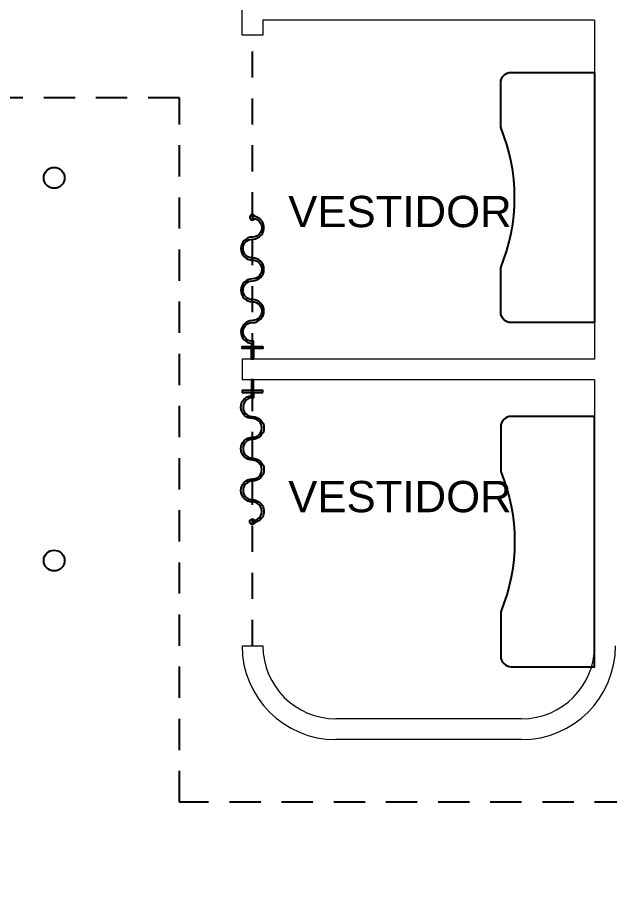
# Model space of a CAD drawing. Header units: metres. Extents: x -22 to 564, y 0 to 143.
# Drawn here: x 108.683 to 111.521, y 42.638 to 46.792 of the extents above; entities that cross this region are included whole.
import ezdxf
from ezdxf.enums import TextEntityAlignment as Align

# ---------------------------------------------------------------- set-up
doc = ezdxf.new("R2010")
doc.units = ezdxf.units.M
for name, pattern in [('XREF 1N NEURO-ONCOLOGIA$0$CONJUNTO TLAHUAC$0$HIDDEN2', [0.1875, 0.125, -0.0625]), ('XREF 1N NEURO-ONCOLOGIA$0$DASHED2', [0.375, 0.25, -0.125]), ('XREF 1N NEURO-ONCOLOGIA$0$HIDDE150', [0.24, 0.15, -0.09])]:
    doc.linetypes.add(name, pattern=pattern)
for name, color, linetype in [('TEXTO', 7, 'Continuous'), ('XREF 1N NEURO-ONCOLOGIA$0$CORTINAS', 8, 'Continuous'), ('XREF 1N NEURO-ONCOLOGIA$0$LAMPARAS 1', 112, 'Continuous'), ('XREF 1N NEURO-ONCOLOGIA$0$MOBILIARIO', 161, 'Continuous'), ('XREF 1N NEURO-ONCOLOGIA$0$PLAFONES', 20, 'XREF 1N NEURO-ONCOLOGIA$0$HIDDE150'), ('XREF 1N NEURO-ONCOLOGIA$0$PROYECCIÓN', 8, 'XREF 1N NEURO-ONCOLOGIA$0$CONJUNTO TLAHUAC$0$HIDDEN2'), ('XREF 1N NEURO-ONCOLOGIA$0$TEX-MOB', 4, 'Continuous')]:
    doc.layers.add(name, color=color, linetype=linetype)
doc.layers.add('XREF 1N NEURO-ONCOLOGIA$0$MUROS DE TABLAROCA', color=150, linetype='Continuous', lineweight=13)
doc.styles.add('100 LOCALES 25', font='arial.ttf', dxfattribs={"height": 0.25})
doc.styles.add('XREF 1N NEURO-ONCOLOGIA$0$HANDLET', font='romans.shx')

# ---------------------------------------------------------------- blocks, each defined once
blk = doc.blocks.new('XREF 1N NEURO-ONCOLOGIA$0$A$Cc76ef666')
at = {"layer": 'XREF 1N NEURO-ONCOLOGIA$0$MOBILIARIO'}
blk.add_lwpolyline([(0.45, -0.3367), (0.45, -0.55, -0.414214), (0.4, -0.6), (0, -0.6), (0, 0.6), (0.4, 0.6, -0.414214), (0.45, 0.55), (0.45, 0.3367)], format="xyb", dxfattribs=at)
blk.add_arc((1.2679, 0), 0.8844, 157.6263, 202.3737, dxfattribs=at)
blk = doc.blocks.new('XREF 1N NEURO-ONCOLOGIA$0$XR-00$0$PERS')
at = {"layer": 'XREF 1N NEURO-ONCOLOGIA$0$MOBILIARIO'}
blk.add_line((0, 0.685), (0, 0.675), dxfattribs=at)
for points in [[(0, 0.485, -1), (0, 0.575, 1.000559), (0, 0.685), (0, 0.675, -1.000559), (0, 0.585, 1), (0, 0.475)], [(0, 0.475, -1), (0, 0.385, 1), (0, 0.275)], [(0, 0.285, -1), (0, 0.375, 1), (0, 0.485)], [(0, 0.275, -1), (0, 0.185, 0.955488), (-0.005, 0.0752), (-0.005, 0.06), (0.005, 0.06), (0.005, 0.0853, -1.05728), (0, 0.175, 1), (0, 0.285)]]:
    blk.add_lwpolyline(points, format="xyb", dxfattribs=at)
for points in [[(0.05, 0.06), (0.05, 0.05), (-0.05, 0.05), (-0.05, 0.06)], [(0.005, 0), (-0.005, 0), (-0.005, 0.05), (0.005, 0.05)]]:
    blk.add_lwpolyline(points, close=True, dxfattribs=at)
blk.add_arc((0, 0.68), 0.0127, 16.6522, 329.9757, dxfattribs=at)
blk = doc.blocks.new('XREF 1N NEURO-ONCOLOGIA')
at = {"layer": 'XREF 1N NEURO-ONCOLOGIA$0$LAMPARAS 1'}
for centre in [(10.7358, 35.5576), (12.5709, 35.5576)]:
    blk.add_circle(centre, 0.05, dxfattribs=at)
at = {"layer": 'XREF 1N NEURO-ONCOLOGIA$0$MUROS DE TABLAROCA'}
for p, q in [((10.3273, 34.6576), (10.3273, 34.5576)), ((11.6019, 32.9676), (11.6019, 34.6576)), ((11.7019, 34.6576), (11.6019, 34.6576)), ((11.7019, 32.9676), (11.7019, 34.6576)), ((13.2548, 34.6576), (14.2226, 34.6576)), ((13.3264, 32.9676), (13.3264, 34.5576)), ((9.8773, 33.3176), (9.8773, 34.2076)), ((9.9773, 33.3176), (9.9773, 34.2076)), ((11.6019, 32.9676), (10.3273, 32.9676)), ((13.3264, 32.9676), (11.7019, 32.9676))]:
    blk.add_line(p, q, dxfattribs=at)
blk.add_lwpolyline([(13.3264, 34.5576), (13.2548, 34.5576), (13.2548, 34.6576)], dxfattribs=at)
for centre, radius, start, end in [((10.3273, 34.2076), 0.45, 90, 180), ((10.3273, 34.2076), 0.35, 90, 180), ((10.3273, 33.3176), 0.45, 180, 270), ((10.3273, 33.3176), 0.35, 180, 270)]:
    blk.add_arc(centre, radius, start, end, dxfattribs=at)
at = {"layer": 'XREF 1N NEURO-ONCOLOGIA$0$PLAFONES'}
blk.add_lwpolyline([(1.4486, 34.2658), (1.4486, 32.6576), (8.2239, 32.6576), (8.2239, 29.8208), (9.5773, 29.8208), (9.5773, 31.8176), (9.5773, 34.9576), (12.9548, 34.9576), (12.9548, 36.1576), (9.5739, 36.1576), (9.5739, 37.3516), (8.2239, 37.3516), (8.2239, 34.2658)], close=True, dxfattribs=at)
at = {"layer": 'XREF 1N NEURO-ONCOLOGIA$0$PROYECCIÓN'}
for p, q in [((10.3273, 34.6076), (11.6019, 34.6076)), ((11.7019, 34.6076), (13.2548, 34.6076))]:
    blk.add_line(p, q, dxfattribs=at)
at = {"layer": 'XREF 1N NEURO-ONCOLOGIA$0$CORTINAS', "linetype": 'XREF 1N NEURO-ONCOLOGIA$0$DASHED2', "xscale": -1, "rotation": 90}
blk.add_blockref('XREF 1N NEURO-ONCOLOGIA$0$XR-00$0$PERS', (11.6019, 34.6076), dxfattribs=at)
at = {"layer": 'XREF 1N NEURO-ONCOLOGIA$0$CORTINAS', "linetype": 'XREF 1N NEURO-ONCOLOGIA$0$DASHED2', "rotation": 270}
blk.add_blockref('XREF 1N NEURO-ONCOLOGIA$0$XR-00$0$PERS', (11.7019, 34.6076), dxfattribs=at)
at = {"layer": 'XREF 1N NEURO-ONCOLOGIA$0$MOBILIARIO', "xscale": -1, "rotation": 270}
blk.add_blockref('XREF 1N NEURO-ONCOLOGIA$0$A$Cc76ef666', (10.8269, 32.9676, 0), dxfattribs=at)
at = {"layer": 'XREF 1N NEURO-ONCOLOGIA$0$MOBILIARIO', "rotation": 90.00000000000001}
blk.add_blockref('XREF 1N NEURO-ONCOLOGIA$0$A$Cc76ef666', (12.4769, 32.9676, 0), dxfattribs=at)
at = {"layer": 'XREF 1N NEURO-ONCOLOGIA$0$TEX-MOB', "style": 'XREF 1N NEURO-ONCOLOGIA$0$HANDLET'}
for p in [(1.7, 4.5847, 0), (1.7073, 2.0138, 0)]:
    blk.add_attdef('234', text='', height=0.075, rotation=180, dxfattribs=at).set_placement(p, align=Align.MIDDLE_CENTER)

msp = doc.modelspace()

# ---------------------------------------------------------------- block references
at = {"rotation": 90}
msp.add_blockref('XREF 1N NEURO-ONCOLOGIA', (144.4169, 33.4511), dxfattribs=at)

# ---------------------------------------------------------------- next in the draw order: texts
at = {"layer": 'TEXTO', "color": 0, "char_height": 0.15, "width": 1.841851, "attachment_point": 7, "style": '100 LOCALES 25'}
for insert in [(109.9807, 45.7835, 0), (109.9807, 44.4166, 0)]:
    msp.add_mtext('VESTIDOR ', dxfattribs=dict(at, insert=insert))

doc.saveas('drawing.dxf')
